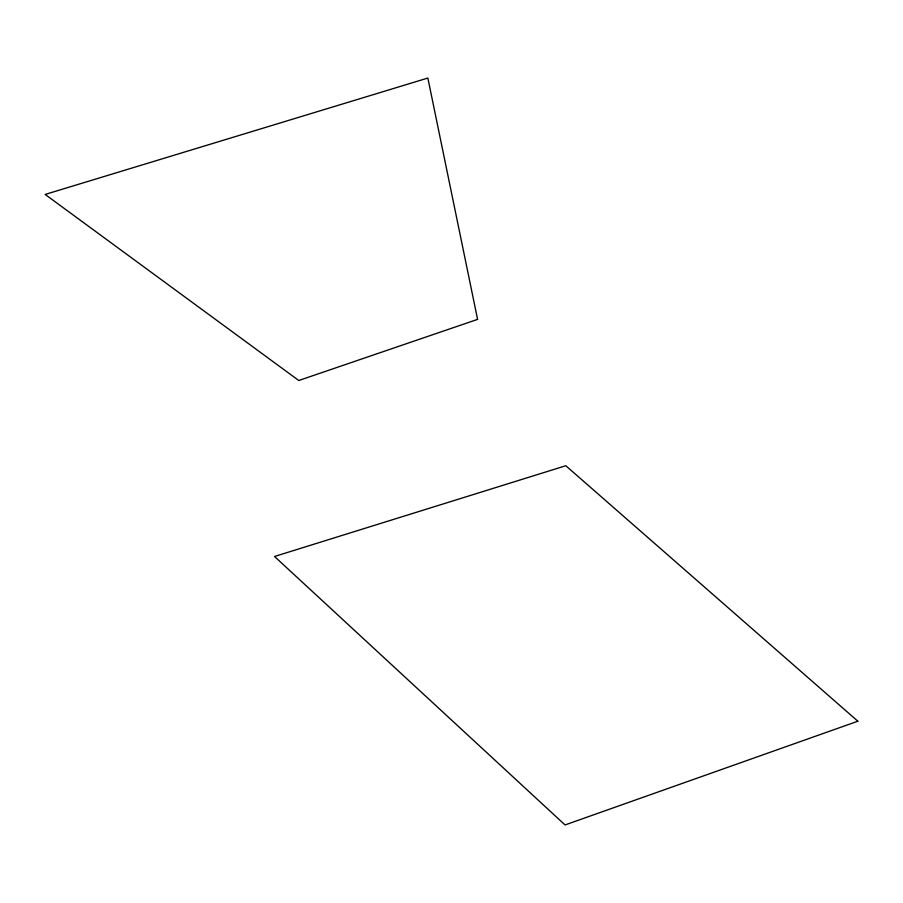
<?xml version="1.0" encoding="UTF-8"?>
<svg xmlns="http://www.w3.org/2000/svg" width="903" height="903" viewBox="0 0 903 903"><rect width="100%" height="100%" fill="white"/><g stroke="black" fill="none" stroke-linecap="round" stroke-linejoin="round"><path stroke-width="1.35" d="M857.85 721.215L565.041 824.947L274.512 556.485L565.809 465.734L857.85 721.215M477.585 319.38L298.769 380.502L45.15 194.438L427.853 78.053L477.585 319.38"/></g></svg>
